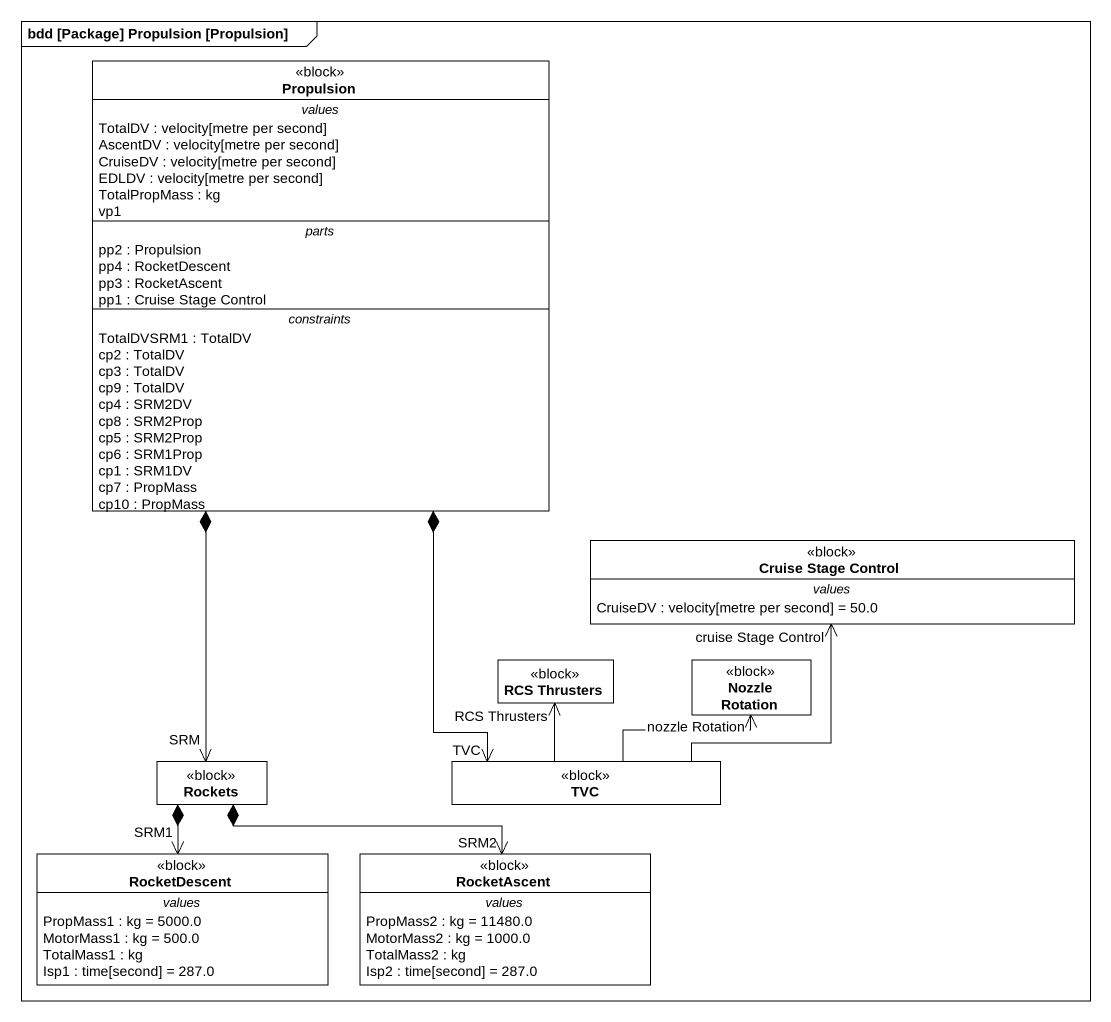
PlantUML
@startuml
mainframe bdd [Package] Propulsion [Propulsion]
hide circle
hide empty members
class Propulsion <<block>> {
  -- values --
  TotalDV : velocity[metre per second]
  AscentDV : velocity[metre per second]
  CruiseDV : velocity[metre per second]
  EDLDV : velocity[metre per second]
  TotalPropMass : kg
  vp1
  -- parts --
  pp2 : Propulsion
  pp4 : RocketDescent
  pp3 : RocketAscent
  pp1 : Cruise Stage Control
  -- constraints --
  TotalDVSRM1 : TotalDV
  cp2 : TotalDV
  cp3 : TotalDV
  cp9 : TotalDV
  cp4 : SRM2DV
  cp8 : SRM2Prop
  cp5 : SRM2Prop
  cp6 : SRM1Prop
  cp1 : SRM1DV
  cp7 : PropMass
  cp10 : PropMass
}
class "Cruise Stage Control" as Cruise_Stage_Control <<block>> {
  -- values --
  CruiseDV : velocity[metre per second] = 50.0
}
class "RCS Thrusters" as RCS_Thrusters <<block>>
class "Nozzle Rotation" as Nozzle_Rotation <<block>>
class Rockets <<block>>
class TVC <<block>>
class RocketDescent <<block>> {
  -- values --
  PropMass1 : kg = 5000.0
  MotorMass1 : kg = 500.0
  TotalMass1 : kg
  Isp1 : time[second] = 287.0
}
class RocketAscent <<block>> {
  -- values --
  PropMass2 : kg = 11480.0
  MotorMass2 : kg = 1000.0
  TotalMass2 : kg
  Isp2 : time[second] = 287.0
}
Propulsion *--> "SRM" Rockets
Propulsion *--> "TVC" TVC
Rockets *--> "SRM1" RocketDescent
Rockets *-right-> "SRM2" RocketAscent
TVC -up-> "cruise Stage Control" Cruise_Stage_Control
TVC -up-> "RCS Thrusters" RCS_Thrusters
TVC -right-> "nozzle Rotation" Nozzle_Rotation
@enduml
